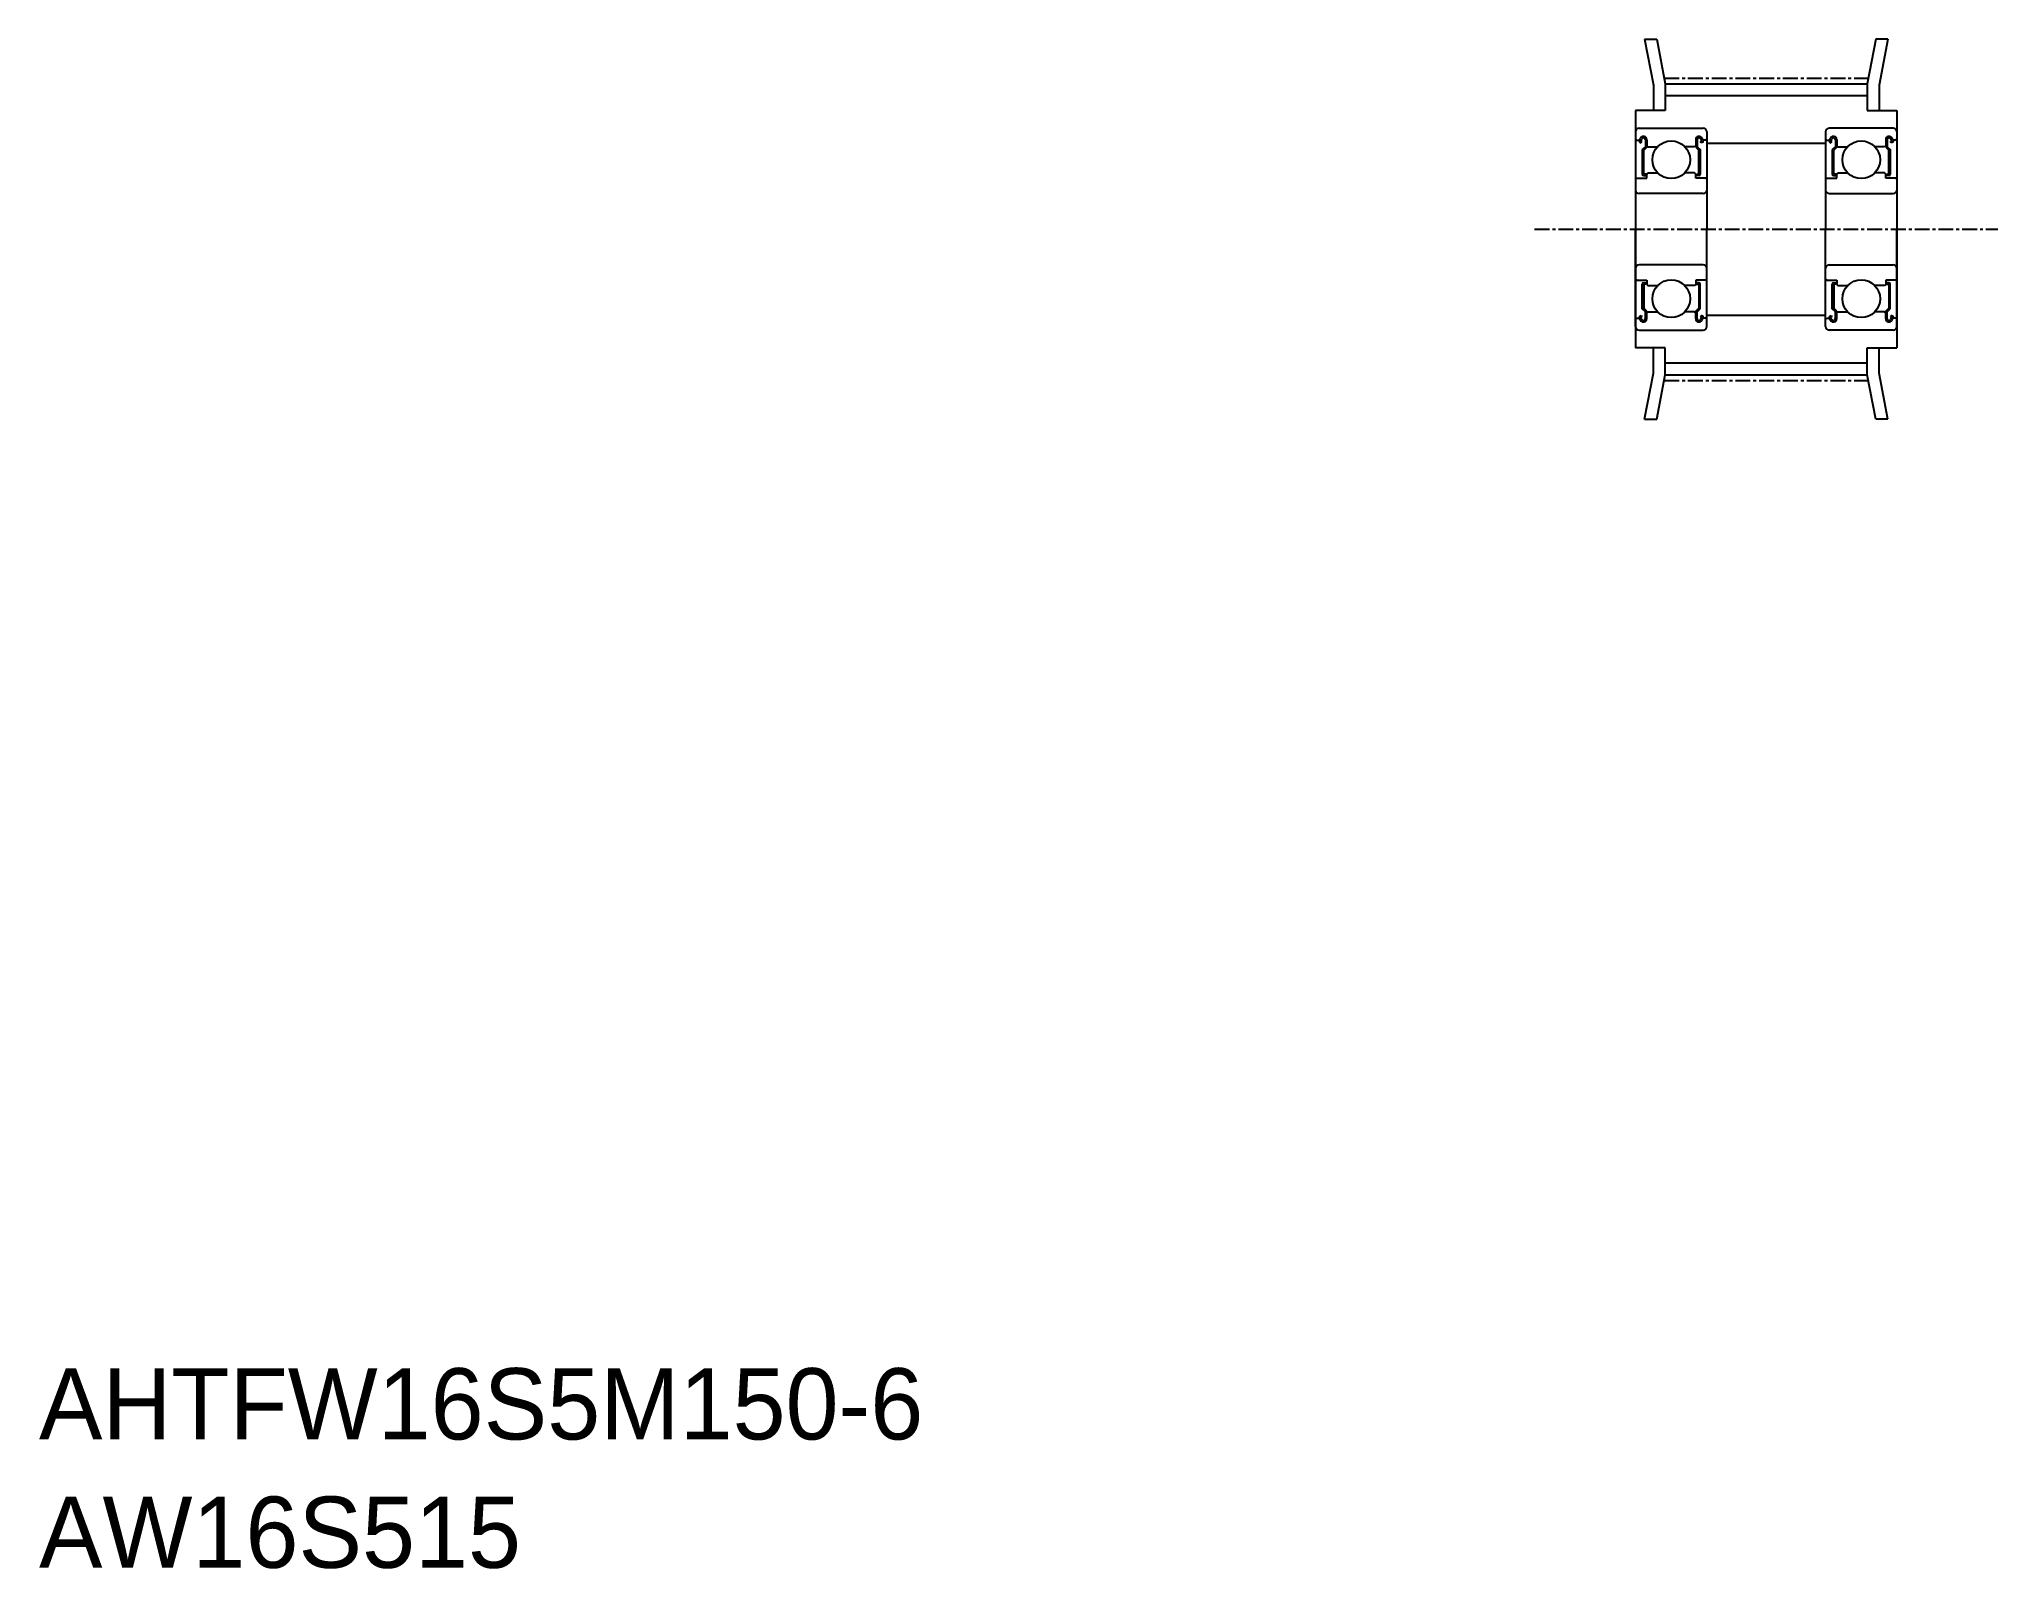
# Model space of a CAD drawing. Extents: x -286 to -121, y -61 to 68.
import ezdxf

# ---------------------------------------------------------------- set-up
doc = ezdxf.new("R2010")
doc.units = 0
doc.linetypes.add('CENTER', pattern=[2, 1.25, -0.25, 0.25, -0.25])
doc.layers.get('0').update_dxf_attribs({"linetype": 'CONTINUOUS'})
doc.layers.add('CENTER', color=1, linetype='CENTER')

msp = doc.modelspace()

# ---------------------------------------------------------------- linework, layer by layer
for p, q in [((-150.8, 67.91), (-150.05, 64.04)), ((-150.8, 67.91), (-149.77, 67.91)), ((-149.77, 67.91), (-149.05, 64.16)), ((-131.33, 67.91), (-132.05, 64.16)), ((-130.3, 67.91), (-131.33, 67.91)), ((-130.3, 67.91), (-131.05, 64.04)), ((-150.05, 64.04), (-150.05, 61.91)), ((-149.05, 64.16), (-149.05, 61.91)), ((-149.05, 64.16), (-132.05, 64.16)), ((-149.05, 63.17), (-132.05, 63.17)), ((-132.05, 64.16), (-132.05, 61.91)), ((-131.05, 64.04), (-131.05, 61.91)), ((-149.05, 61.91), (-151.55, 61.91)), ((-151.55, 61.91), (-151.55, 41.91)), ((-151.55, 61.91), (-151.55, 41.91)), ((-132.05, 61.91), (-129.55, 61.91)), ((-129.55, 61.91), (-129.55, 41.91)), ((-129.55, 61.91), (-129.55, 41.91)), ((-151.55, 60.11), (-151.55, 51.91)), ((-151.55, 59.51), (-151.45, 59.41)), ((-151.45, 59.41), (-151.24, 59.41)), ((-151.25, 60.41), (-145.85, 60.41)), ((-151.24, 59.41), (-151.13, 59.59)), ((-151.13, 59.35), (-151.03, 59.52)), ((-150.73, 59.45), (-150.73, 58.86)), ((-150.61, 59.45), (-150.61, 58.81)), ((-146.49, 59.45), (-146.49, 58.81)), ((-146.37, 59.45), (-146.37, 58.86)), ((-145.97, 59.35), (-146.08, 59.52)), ((-145.86, 59.41), (-145.97, 59.59)), ((-145.65, 59.41), (-145.86, 59.41)), ((-145.55, 59.51), (-145.65, 59.41)), ((-145.55, 60.11), (-145.55, 51.91)), ((-135.55, 60.11), (-135.55, 51.91)), ((-135.55, 59.51), (-135.45, 59.41)), ((-135.45, 59.41), (-135.24, 59.41)), ((-129.85, 60.41), (-135.25, 60.41)), ((-135.24, 59.41), (-135.13, 59.59)), ((-135.13, 59.35), (-135.03, 59.52)), ((-134.73, 59.45), (-134.73, 58.86)), ((-134.61, 59.45), (-134.61, 58.81)), ((-130.49, 59.45), (-130.49, 58.81)), ((-130.37, 59.45), (-130.37, 58.86)), ((-129.97, 59.35), (-130.08, 59.52)), ((-129.86, 59.41), (-129.97, 59.59)), ((-129.65, 59.41), (-129.86, 59.41)), ((-129.55, 59.51), (-129.65, 59.41)), ((-129.55, 60.11), (-129.55, 51.91)), ((-151.19, 59.24), (-151.08, 59.18)), ((-151.02, 59.29), (-151.13, 59.35)), ((-151.08, 59.18), (-151.02, 59.29)), ((-150.73, 58.86), (-150.99, 58.61)), ((-150.99, 58.61), (-150.99, 56.56)), ((-150.61, 58.81), (-150.86, 58.56)), ((-150.86, 56.56), (-150.86, 58.56)), ((-150.61, 58.96), (-150.51, 58.86)), ((-150.51, 58.86), (-149.7, 58.86)), ((-146.59, 58.86), (-147.41, 58.86)), ((-146.49, 58.96), (-146.59, 58.86)), ((-146.49, 58.81), (-146.24, 58.56)), ((-146.37, 58.86), (-146.12, 58.61)), ((-146.24, 56.56), (-146.24, 58.56)), ((-146.12, 58.61), (-146.12, 56.56)), ((-146.08, 59.29), (-145.97, 59.35)), ((-146.02, 59.18), (-146.08, 59.29)), ((-145.91, 59.24), (-146.02, 59.18)), ((-135.19, 59.24), (-135.08, 59.18)), ((-135.02, 59.29), (-135.13, 59.35)), ((-135.08, 59.18), (-135.02, 59.29)), ((-134.73, 58.86), (-134.99, 58.61)), ((-134.99, 58.61), (-134.99, 56.56)), ((-134.61, 58.81), (-134.86, 58.56)), ((-134.86, 56.56), (-134.86, 58.56)), ((-134.61, 58.96), (-134.51, 58.86)), ((-134.51, 58.86), (-133.7, 58.86)), ((-130.59, 58.86), (-131.41, 58.86)), ((-130.49, 58.96), (-130.59, 58.86)), ((-130.49, 58.81), (-130.24, 58.56)), ((-130.37, 58.86), (-130.12, 58.61)), ((-130.24, 56.56), (-130.24, 58.56)), ((-130.12, 58.61), (-130.12, 56.56)), ((-130.08, 59.29), (-129.97, 59.35)), ((-130.02, 59.18), (-130.08, 59.29)), ((-129.91, 59.24), (-130.02, 59.18)), ((-151.55, 56.11), (-151.45, 56.21)), ((-151.45, 56.21), (-150.61, 56.21)), ((-150.67, 56.56), (-150.86, 56.56)), ((-150.86, 56.43), (-150.67, 56.43)), ((-150.67, 56.43), (-150.67, 56.56)), ((-150.61, 56.56), (-150.51, 56.66)), ((-150.61, 56.21), (-150.61, 56.56)), ((-150.51, 56.66), (-149.7, 56.66)), ((-146.59, 56.66), (-147.41, 56.66)), ((-146.49, 56.56), (-146.59, 56.66)), ((-146.49, 56.21), (-146.49, 56.56)), ((-145.65, 56.21), (-146.49, 56.21)), ((-146.43, 56.56), (-146.24, 56.56)), ((-146.43, 56.43), (-146.43, 56.56)), ((-146.24, 56.43), (-146.43, 56.43)), ((-145.55, 56.11), (-145.65, 56.21)), ((-135.55, 56.11), (-135.45, 56.21)), ((-135.45, 56.21), (-134.61, 56.21)), ((-134.67, 56.56), (-134.86, 56.56)), ((-134.86, 56.43), (-134.67, 56.43)), ((-134.67, 56.43), (-134.67, 56.56)), ((-134.61, 56.56), (-134.51, 56.66)), ((-134.61, 56.21), (-134.61, 56.56)), ((-134.51, 56.66), (-133.7, 56.66)), ((-130.59, 56.66), (-131.41, 56.66)), ((-130.49, 56.56), (-130.59, 56.66)), ((-130.49, 56.21), (-130.49, 56.56)), ((-129.65, 56.21), (-130.49, 56.21)), ((-130.43, 56.43), (-130.43, 56.56)), ((-130.43, 56.56), (-130.24, 56.56)), ((-130.24, 56.43), (-130.43, 56.43)), ((-129.55, 56.11), (-129.65, 56.21)), ((-145.85, 54.91), (-151.25, 54.91)), ((-148.55, 54.91), (-148.55, 54.91)), ((-147.2, 54.91), (-147.2, 54.91)), ((-135.25, 54.91), (-129.85, 54.91)), ((-133.9, 54.91), (-133.9, 54.91)), ((-132.55, 54.91), (-132.55, 54.91)), ((-151.55, 43.71), (-151.55, 51.91)), ((-145.55, 43.71), (-145.55, 51.91)), ((-135.55, 43.71), (-135.55, 51.91)), ((-129.55, 43.71), (-129.55, 51.91)), ((-145.85, 48.91), (-151.25, 48.91)), ((-135.25, 48.91), (-129.85, 48.91)), ((-151.55, 47.71), (-151.45, 47.61)), ((-151.45, 47.61), (-150.61, 47.61)), ((-150.99, 45.21), (-150.99, 47.27)), ((-150.86, 47.39), (-150.67, 47.39)), ((-150.86, 47.27), (-150.86, 45.27)), ((-150.67, 47.27), (-150.86, 47.27)), ((-150.67, 47.39), (-150.67, 47.27)), ((-150.61, 47.61), (-150.61, 47.26)), ((-150.61, 47.26), (-150.51, 47.16)), ((-150.51, 47.16), (-149.7, 47.16)), ((-146.59, 47.16), (-147.41, 47.16)), ((-146.49, 47.26), (-146.59, 47.16)), ((-145.65, 47.61), (-146.49, 47.61)), ((-146.49, 47.61), (-146.49, 47.26)), ((-146.24, 47.39), (-146.43, 47.39)), ((-146.43, 47.39), (-146.43, 47.27)), ((-146.43, 47.27), (-146.24, 47.27)), ((-146.24, 47.27), (-146.24, 45.27)), ((-146.12, 45.21), (-146.12, 47.27)), ((-145.55, 47.71), (-145.65, 47.61)), ((-135.55, 47.71), (-135.45, 47.61)), ((-135.45, 47.61), (-134.61, 47.61)), ((-134.99, 45.21), (-134.99, 47.27)), ((-134.86, 47.39), (-134.67, 47.39)), ((-134.67, 47.27), (-134.86, 47.27)), ((-134.86, 47.27), (-134.86, 45.27)), ((-134.67, 47.39), (-134.67, 47.27)), ((-134.61, 47.61), (-134.61, 47.26)), ((-134.61, 47.26), (-134.51, 47.16)), ((-134.51, 47.16), (-133.7, 47.16)), ((-130.59, 47.16), (-131.41, 47.16)), ((-130.49, 47.26), (-130.59, 47.16)), ((-129.65, 47.61), (-130.49, 47.61)), ((-130.49, 47.61), (-130.49, 47.26)), ((-130.43, 47.39), (-130.43, 47.27)), ((-130.24, 47.39), (-130.43, 47.39)), ((-130.43, 47.27), (-130.24, 47.27)), ((-130.24, 47.27), (-130.24, 45.27)), ((-130.12, 45.21), (-130.12, 47.27)), ((-129.55, 47.71), (-129.65, 47.61)), ((-151.19, 44.59), (-151.08, 44.65)), ((-151.02, 44.54), (-151.13, 44.48)), ((-151.08, 44.65), (-151.02, 44.54)), ((-150.73, 44.96), (-150.99, 45.21)), ((-150.61, 45.02), (-150.86, 45.27)), ((-150.73, 44.38), (-150.73, 44.96)), ((-150.61, 44.38), (-150.61, 45.02)), ((-150.61, 44.86), (-150.51, 44.96)), ((-150.51, 44.96), (-149.7, 44.96)), ((-146.59, 44.96), (-147.41, 44.96)), ((-146.49, 44.86), (-146.59, 44.96)), ((-146.49, 45.02), (-146.24, 45.27)), ((-146.49, 44.38), (-146.49, 45.02)), ((-146.37, 44.96), (-146.12, 45.21)), ((-146.37, 44.38), (-146.37, 44.96)), ((-146.02, 44.65), (-146.08, 44.54)), ((-146.08, 44.54), (-145.97, 44.48)), ((-145.91, 44.59), (-146.02, 44.65)), ((-135.19, 44.59), (-135.08, 44.65)), ((-135.02, 44.54), (-135.13, 44.48)), ((-135.08, 44.65), (-135.02, 44.54)), ((-134.73, 44.96), (-134.99, 45.21)), ((-134.61, 45.02), (-134.86, 45.27)), ((-134.73, 44.38), (-134.73, 44.96)), ((-134.61, 44.38), (-134.61, 45.02)), ((-134.61, 44.86), (-134.51, 44.96)), ((-134.51, 44.96), (-133.7, 44.96)), ((-130.59, 44.96), (-131.41, 44.96)), ((-130.49, 44.86), (-130.59, 44.96)), ((-130.49, 45.02), (-130.24, 45.27)), ((-130.49, 44.38), (-130.49, 45.02)), ((-130.37, 44.96), (-130.12, 45.21)), ((-130.37, 44.38), (-130.37, 44.96)), ((-130.02, 44.65), (-130.08, 44.54)), ((-130.08, 44.54), (-129.97, 44.48)), ((-129.91, 44.59), (-130.02, 44.65)), ((-151.55, 44.31), (-151.45, 44.41)), ((-151.45, 44.41), (-151.24, 44.41)), ((-151.25, 43.41), (-145.85, 43.41)), ((-151.24, 44.41), (-151.13, 44.24)), ((-151.13, 44.48), (-151.03, 44.3)), ((-145.97, 44.48), (-146.08, 44.3)), ((-145.86, 44.41), (-145.97, 44.24)), ((-145.65, 44.41), (-145.86, 44.41)), ((-145.55, 44.31), (-145.65, 44.41)), ((-135.55, 44.31), (-135.45, 44.41)), ((-135.45, 44.41), (-135.24, 44.41)), ((-129.85, 43.41), (-135.25, 43.41)), ((-135.24, 44.41), (-135.13, 44.24)), ((-135.13, 44.48), (-135.03, 44.3)), ((-129.97, 44.48), (-130.08, 44.3)), ((-129.86, 44.41), (-129.97, 44.24)), ((-129.65, 44.41), (-129.86, 44.41)), ((-129.55, 44.31), (-129.65, 44.41)), ((-149.05, 41.91), (-151.55, 41.91)), ((-150.05, 39.79), (-150.05, 41.91)), ((-149.05, 39.66), (-149.05, 41.91)), ((-132.05, 41.91), (-129.55, 41.91)), ((-132.05, 39.66), (-132.05, 41.91)), ((-131.05, 39.79), (-131.05, 41.91)), ((-150.8, 35.91), (-150.05, 39.79)), ((-149.77, 35.91), (-149.05, 39.66)), ((-149.05, 40.66), (-132.05, 40.66)), ((-149.05, 39.66), (-132.05, 39.66)), ((-131.33, 35.91), (-132.05, 39.66)), ((-130.3, 35.91), (-131.05, 39.79)), ((-150.8, 35.91), (-149.77, 35.91)), ((-130.3, 35.91), (-131.33, 35.91))]:
    msp.add_line(p, q)
at = {"color": 7, "linetype": 'CONTINUOUS'}
for p, q in [((-145.55, 59.16), (-135.55, 59.16)), ((-145.55, 44.66), (-135.55, 44.66))]:
    msp.add_line(p, q, dxfattribs=at)
for centre in [(-148.55, 57.76), (-132.55, 57.76), (-148.55, 46.06), (-132.55, 46.06)]:
    msp.add_circle(centre, 1.59)
for centre, radius, start, end in [((-151.25, 60.11), 0.3, 90, 180), ((-151.13, 59.35), 0.126, 149.9926, 240.0026), ((-150.89, 59.45), 0.282, 0, 150.0017), ((-150.89, 59.45), 0.156, 0, 150.0019), ((-146.21, 59.45), 0.282, 29.9983, 180), ((-146.21, 59.45), 0.156, 29.9981, 180), ((-145.97, 59.35), 0.126, 299.9974, 30.0074), ((-145.85, 60.11), 0.3, 360, 90), ((-135.25, 60.11), 0.3, 90, 180), ((-135.13, 59.35), 0.126, 149.9926, 240.0026), ((-134.89, 59.45), 0.282, 0, 150.0017), ((-134.89, 59.45), 0.156, 0, 150.0019), ((-130.21, 59.45), 0.282, 29.9983, 180), ((-130.21, 59.45), 0.156, 29.9981, 180), ((-129.97, 59.35), 0.126, 299.9974, 30.0074), ((-129.85, 60.11), 0.3, 0, 90), ((-150.86, 56.56), 0.126, 180, 270), ((-146.24, 56.56), 0.126, 270, 360), ((-134.86, 56.56), 0.126, 180, 270), ((-130.24, 56.56), 0.126, 270, 360), ((-151.25, 55.21), 0.3, 180, 270), ((-145.85, 55.21), 0.3, 270, 0), ((-135.25, 55.21), 0.3, 180, 270), ((-129.85, 55.21), 0.3, 270, 0), ((-151.25, 48.61), 0.3, 90, 180), ((-145.85, 48.61), 0.3, 0, 90), ((-135.25, 48.61), 0.3, 90, 180), ((-129.85, 48.61), 0.3, 0, 90), ((-150.86, 47.27), 0.126, 90, 180), ((-146.24, 47.27), 0.126, 0, 90), ((-134.86, 47.27), 0.126, 90, 180), ((-130.24, 47.27), 0.126, 0.0001, 90), ((-151.13, 44.48), 0.126, 119.9974, 210.0074), ((-145.97, 44.48), 0.126, 329.9926, 60.0026), ((-135.13, 44.48), 0.126, 119.9974, 210.0074), ((-129.97, 44.48), 0.126, 329.9926, 60.0026), ((-151.25, 43.71), 0.3, 180, 270), ((-150.89, 44.38), 0.282, 209.9983, 0), ((-150.89, 44.38), 0.156, 209.9981, 0), ((-146.21, 44.38), 0.282, 180, 330.0017), ((-146.21, 44.38), 0.156, 180, 330.0019), ((-145.85, 43.71), 0.3, 270, 0), ((-135.25, 43.71), 0.3, 180, 270), ((-134.89, 44.38), 0.282, 209.9983, 0), ((-134.89, 44.38), 0.156, 209.9981, 0), ((-130.21, 44.38), 0.282, 180, 330.0017), ((-130.21, 44.38), 0.156, 180, 330.0019), ((-129.85, 43.71), 0.3, 270, 360)]:
    msp.add_arc(centre, radius, start, end)
at = {"layer": 'CENTER', "color": 1, "linetype": 'CENTER'}
for p, q in [((-149.14, 64.64), (-131.96, 64.64)), ((-160.05, 51.91), (-121.05, 51.91)), ((-149.14, 39.18), (-131.96, 39.18))]:
    msp.add_line(p, q, dxfattribs=at)

# ---------------------------------------------------------------- texts
at = {"color": 7, "linetype": 'CONTINUOUS'}
for s, p in [('AHTFW16S5M150-6', (-285.99, -50)), ('AW16S515', (-285.99, -60.81))]:
    msp.add_text(s, height=6, dxfattribs=at).set_placement(p)

doc.saveas('drawing.dxf')
